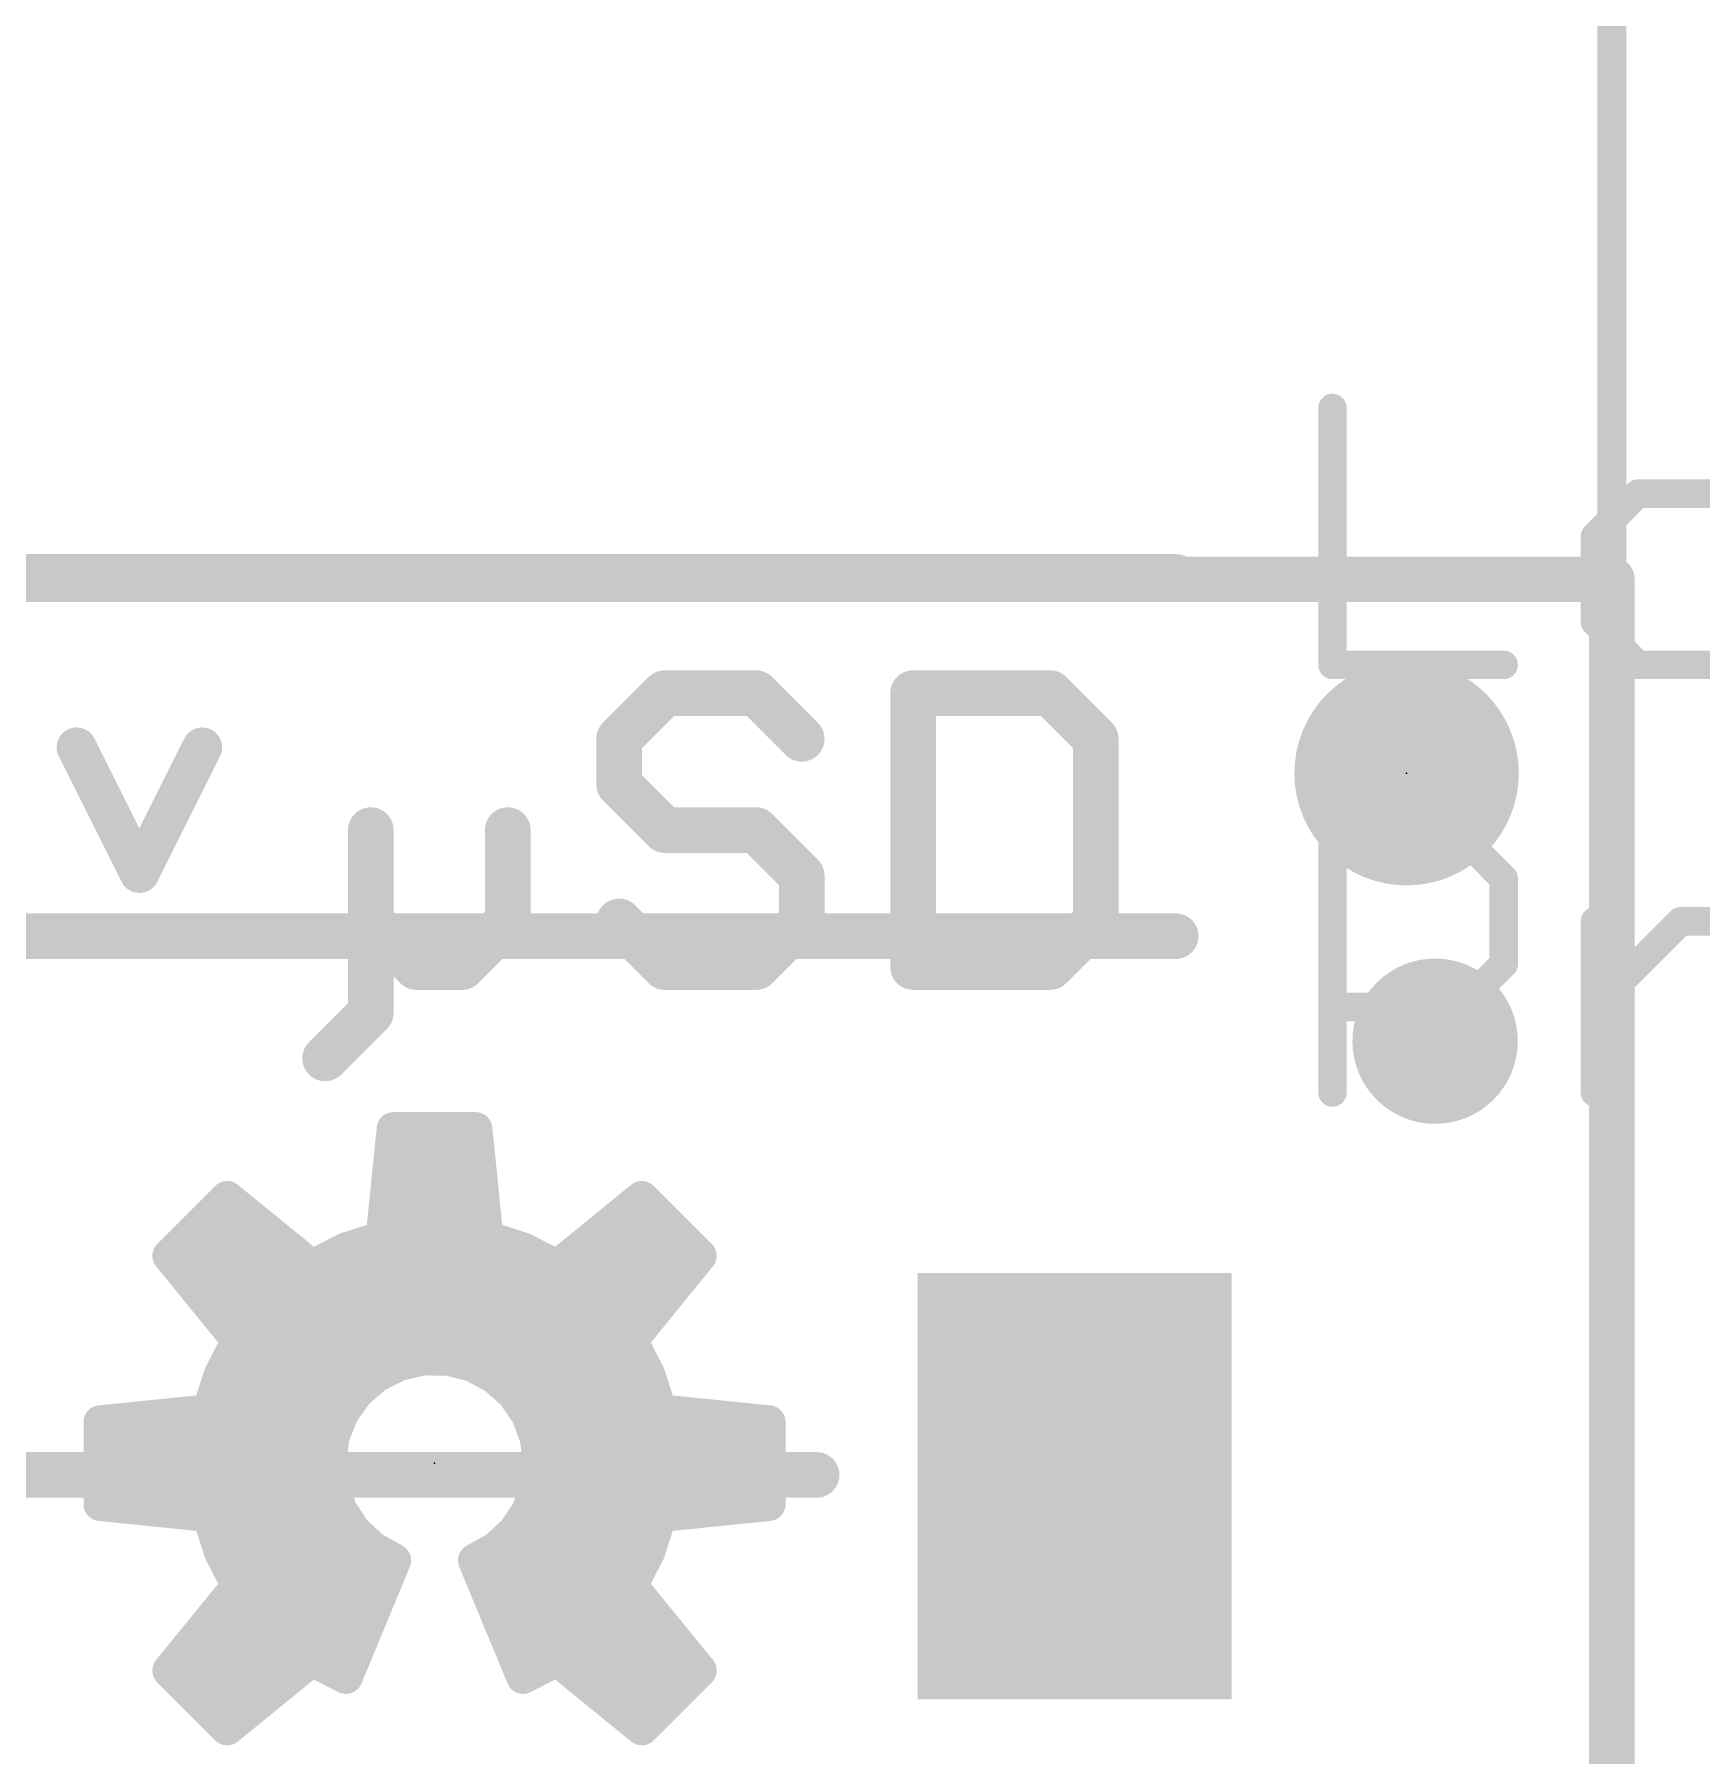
# Model space of a CAD drawing. Extents: x -44 to 63, y -10 to 34.
# Drawn here: x 10.75 to 18.18, y 18.89 to 26.56 of the extents above; entities that cross this region are included whole.
import ezdxf

# ---------------------------------------------------------------- set-up
doc = ezdxf.new("R2010")
doc.units = 0
for name, color, linetype in [('1', 12, 'CONTINUOUS'), ('16', 132, 'CONTINUOUS'), ('18', 110, 'CONTINUOUS'), ('20', 53, 'CONTINUOUS'), ('21', 53, 'CONTINUOUS'), ('22', 53, 'CONTINUOUS'), ('23', 53, 'CONTINUOUS'), ('24', 53, 'CONTINUOUS'), ('47', 253, 'CONTINUOUS'), ('51', 53, 'CONTINUOUS')]:
    doc.layers.add(name, color=color, linetype=linetype)

# ---------------------------------------------------------------- blocks, each defined once
blk = doc.blocks.new('PIE')
at = {"const_width": 0.5}
blk.add_lwpolyline([(0, -0.25, 1), (0, 0.25, 1), (0, -0.25)], format="xyb", dxfattribs=at)
blk = doc.blocks.new('RECT')
blk.add_solid([(-0.5, -0.5), (0.5, -0.5), (-0.5, 0.5), (0.5, 0.5)])
blk = doc.blocks.new('ROUNDV')
at = {"const_width": 0.5}
blk.add_lwpolyline([(0, -0.25, 1), (0, 0.25, 1), (0, -0.25)], format="xyb", dxfattribs=at)

msp = doc.modelspace()

# ---------------------------------------------------------------- linework, layer by layer
at = {"layer": '1', "const_width": 0.2032}
for points in [[(0, 24.13), (17.78, 24.13)], [(17.78, 24.13), (17.78, 0)]]:
    msp.add_lwpolyline(points, dxfattribs=at)
at = {"layer": '1', "const_width": 0.1016}
for points in [[(17.8308, 24.13, 1), (17.7292, 24.13)], [(17.78, 24.0792, 1), (17.78, 24.1808)]]:
    msp.add_lwpolyline(points, format="xyb", dxfattribs=at)
at = {"layer": '16'}
for points, const_width in [([(0, 24.13), (17.78, 24.13)], 0.2032), ([(17.78, 24.13), (17.78, 0)], 0.2032), ([(11.2201, 22.8219), (10.9405, 23.3812)], 0.1778), ([(11.4998, 23.3812), (11.2201, 22.8219)], 0.1778)]:
    msp.add_lwpolyline(points, dxfattribs=dict(at, const_width=const_width))
for points, const_width in [([(17.8308, 24.13, 1), (17.7292, 24.13)], 0.1016), ([(17.78, 24.0792, 1), (17.78, 24.1808)], 0.1016), ([(10.9803, 23.4011, 1), (10.9007, 23.3613)], 0.0889), ([(11.5395, 23.3613, 1), (11.46, 23.4011)], 0.0889), ([(11.1804, 22.8418, 1), (11.2599, 22.802)], 0.0889), ([(11.1804, 22.802, 1), (11.2599, 22.8418)], 0.0889)]:
    msp.add_lwpolyline(points, format="xyb", dxfattribs=dict(at, const_width=const_width))
at = {"layer": '20', "const_width": 0.2032}
for points in [[(0, 24.13), (17.78, 24.13)], [(17.78, 24.13), (17.78, 0)]]:
    msp.add_lwpolyline(points, dxfattribs=at)
at = {"layer": '20', "const_width": 0.1016}
for points in [[(17.8308, 24.13, 1), (17.7292, 24.13)], [(17.78, 24.0792, 1), (17.78, 24.1808)]]:
    msp.add_lwpolyline(points, format="xyb", dxfattribs=at)
at = {"layer": '21', "const_width": 0.2032}
for points in [[(13.5607, 23.623), (13.3573, 23.4197)], [(13.9675, 23.623), (13.5607, 23.623)], [(14.1708, 23.4197), (13.9675, 23.623)], [(14.6671, 23.623), (14.6671, 22.4028)], [(15.2772, 23.623), (14.6671, 23.623)], [(15.4806, 23.4197), (15.2772, 23.623)], [(13.3573, 23.4197), (13.3573, 23.2163)], [(15.4806, 22.6062), (15.4806, 23.4197)], [(13.3573, 23.2163), (13.5607, 23.0129)], [(12.251, 23.0129), (12.251, 22.6062)], [(12.8611, 22.6062), (12.8611, 23.0129)], [(13.5607, 23.0129), (13.9675, 23.0129)], [(13.9675, 23.0129), (14.1708, 22.8095)], [(14.1708, 22.8095), (14.1708, 22.6062)], [(12.251, 22.6062), (12.4544, 22.4028)], [(12.251, 22.6062), (12.251, 22.1994)], [(12.6577, 22.4028), (12.8611, 22.6062)], [(13.5607, 22.4028), (13.3573, 22.6062)], [(14.1708, 22.6062), (13.9675, 22.4028)], [(15.2772, 22.4028), (15.4806, 22.6062)], [(12.4544, 22.4028), (12.6577, 22.4028)], [(13.9675, 22.4028), (13.5607, 22.4028)], [(14.6671, 22.4028), (15.2772, 22.4028)], [(12.251, 22.1994), (12.0476, 21.9961)], [(5.8369, 20.1405), (14.2369, 20.1405)]]:
    msp.add_lwpolyline(points, dxfattribs=at)
at = {"layer": '21', "const_width": 0.1016}
for points in [[(13.5607, 23.6738, 1), (13.5607, 23.5722)], [(13.5966, 23.5871, 1), (13.5248, 23.659)], [(14.0034, 23.659, 1), (13.9315, 23.5871)], [(13.9675, 23.5722, 1), (13.9675, 23.6738)], [(14.7179, 23.623, 1), (14.6163, 23.623)], [(14.6671, 23.6738, 1), (14.6671, 23.5722)], [(15.3131, 23.659, 1), (15.2413, 23.5871)], [(15.2772, 23.5722, 1), (15.2772, 23.6738)], [(13.4081, 23.4197, 1), (13.3065, 23.4197)], [(13.3214, 23.4556, 1), (13.3933, 23.3837)], [(14.1349, 23.3837, 1), (14.2068, 23.4556)], [(15.5314, 23.4197, 1), (15.4298, 23.4197)], [(15.4446, 23.3837, 1), (15.5165, 23.4556)], [(13.3933, 23.2522, 1), (13.3214, 23.1804)], [(13.3065, 23.2163, 1), (13.4081, 23.2163)], [(12.3018, 23.0129, 1), (12.2002, 23.0129)], [(12.9119, 23.0129, 1), (12.8103, 23.0129)], [(13.5607, 23.0637, 1), (13.5607, 22.9621)], [(13.5248, 22.977, 1), (13.5966, 23.0488)], [(14.0034, 23.0488, 1), (13.9315, 22.977)], [(13.9675, 22.9621, 1), (13.9675, 23.0637)], [(14.2216, 22.8095, 1), (14.12, 22.8095)], [(14.1349, 22.7736, 1), (14.2068, 22.8455)], [(12.2869, 22.6421, 1), (12.2151, 22.5703)], [(12.3018, 22.6062, 1), (12.2002, 22.6062)], [(12.897, 22.5703, 1), (12.8252, 22.6421)], [(13.3933, 22.6421, 1), (13.3214, 22.5703)], [(14.2068, 22.5703, 1), (14.1349, 22.6421)], [(15.5165, 22.5703, 1), (15.4446, 22.6421)], [(12.2002, 22.6062, 1), (12.3018, 22.6062)], [(12.8103, 22.6062, 1), (12.9119, 22.6062)], [(14.12, 22.6062, 1), (14.2216, 22.6062)], [(15.4298, 22.6062, 1), (15.5314, 22.6062)], [(12.4544, 22.4536, 1), (12.4544, 22.352)], [(12.4184, 22.3669, 1), (12.4903, 22.4387)], [(12.6218, 22.4387, 1), (12.6937, 22.3669)], [(12.6577, 22.352, 1), (12.6577, 22.4536)], [(13.5607, 22.4536, 1), (13.5607, 22.352)], [(13.5248, 22.3669, 1), (13.5966, 22.4387)], [(13.9315, 22.4387, 1), (14.0034, 22.3669)], [(13.9675, 22.352, 1), (13.9675, 22.4536)], [(14.6671, 22.4536, 1), (14.6671, 22.352)], [(15.2413, 22.4387, 1), (15.3131, 22.3669)], [(15.2772, 22.352, 1), (15.2772, 22.4536)], [(14.6163, 22.4028, 1), (14.7179, 22.4028)], [(12.2002, 22.1994, 1), (12.3018, 22.1994)], [(12.2869, 22.1635, 1), (12.2151, 22.2353)], [(12.0117, 22.032, 1), (12.0835, 21.9601)], [(14.2369, 20.0897, 1), (14.2369, 20.1913)]]:
    msp.add_lwpolyline(points, format="xyb", dxfattribs=at)
at = {"layer": '22', "const_width": 0.15}
for points in [[(12.3029, 21.1979), (12.3521, 21.6818)], [(12.3521, 21.6818), (12.7177, 21.6818)], [(12.7177, 21.6818), (12.7669, 21.1979)], [(12.3438, 21.6), (12.726, 21.6)], [(12.3285, 21.45), (12.7413, 21.45)], [(11.3529, 21.1165), (11.6114, 21.375)], [(11.6114, 21.375), (11.9884, 21.0676)], [(13.0814, 21.0676), (13.4584, 21.375)], [(13.4584, 21.375), (13.7169, 21.1165)], [(11.5364, 21.3), (11.7034, 21.3)], [(12.3133, 21.3), (12.7565, 21.3)], [(13.3664, 21.3), (13.5334, 21.3)], [(12.1402, 21.1458), (12.3029, 21.1979)], [(12.7669, 21.1979), (12.9296, 21.1458)], [(11.6603, 20.7395), (11.3529, 21.1165)], [(11.3864, 21.15), (11.8873, 21.15)], [(11.9884, 21.0676), (12.1402, 21.1458)], [(12.1533, 21.15), (12.9165, 21.15)], [(12.9296, 21.1458), (13.0814, 21.0676)], [(13.1825, 21.15), (13.6834, 21.15)], [(13.7169, 21.1165), (13.4095, 20.7395)], [(11.4479, 21), (13.6219, 21)], [(11.5702, 20.85), (13.4996, 20.85)], [(11.5821, 20.5877), (11.6603, 20.7395)], [(13.4095, 20.7395), (13.4877, 20.5877)], [(11.64, 20.7), (13.4298, 20.7)], [(12.3747, 20.6334), (12.2746, 20.5826)], [(12.4839, 20.6588), (12.3747, 20.6334)], [(12.5961, 20.6576), (12.4839, 20.6588)], [(12.7048, 20.6298), (12.5961, 20.6576)], [(12.8038, 20.5769), (12.7048, 20.6298)], [(11.53, 20.425), (11.5821, 20.5877)], [(11.57, 20.55), (12.2365, 20.55)], [(12.2746, 20.5826), (12.1894, 20.5096)], [(12.8873, 20.502), (12.8038, 20.5769)], [(12.8338, 20.55), (13.4998, 20.55)], [(13.4877, 20.5877), (13.5398, 20.425)], [(12.1894, 20.5096), (12.1241, 20.4184)], [(12.9507, 20.4094), (12.8873, 20.502)], [(11.0461, 20.3758), (11.53, 20.425)], [(11.2841, 20.4), (12.1167, 20.4)], [(12.1241, 20.4184), (12.0822, 20.3143)], [(12.9902, 20.3044), (12.9507, 20.4094)], [(12.9542, 20.4), (13.7857, 20.4)], [(13.5398, 20.425), (14.0237, 20.3758)], [(11.0461, 20.0102), (11.0461, 20.3758)], [(14.0237, 20.3758), (14.0237, 20.0102)], [(11.0461, 20.25), (12.0731, 20.25)], [(12.0822, 20.3143), (12.0664, 20.2032)], [(13.0037, 20.193), (12.9902, 20.3044)], [(12.9968, 20.25), (14.0237, 20.25)], [(12.0664, 20.2032), (12.0774, 20.0915)], [(12.9908, 20.0836), (13.0037, 20.193)], [(11.0461, 20.1), (12.0765, 20.1)], [(12.0774, 20.0915), (12.1146, 19.9857)], [(12.9927, 20.1), (14.0237, 20.1)], [(12.9526, 19.9802), (12.9908, 20.0836)], [(11.53, 19.961), (11.0461, 20.0102)], [(11.5821, 19.7983), (11.53, 19.961)], [(11.5335, 19.95), (12.1378, 19.95)], [(12.1146, 19.9857), (12.1759, 19.8917)], [(12.8914, 19.8885), (12.9526, 19.9802)], [(12.9325, 19.95), (13.5363, 19.95)], [(13.5398, 19.961), (13.4877, 19.7983)], [(14.0237, 20.0102), (13.5398, 19.961)], [(12.1759, 19.8917), (12.2577, 19.815)], [(12.8105, 19.8137), (12.8914, 19.8885)], [(11.5816, 19.8), (12.2843, 19.8)], [(11.6603, 19.6465), (11.5821, 19.7983)], [(12.2577, 19.815), (12.3555, 19.7599)], [(12.7143, 19.7599), (12.8105, 19.8137)], [(12.7859, 19.8), (13.4883, 19.8)], [(13.4877, 19.7983), (13.4095, 19.6465)], [(12.3555, 19.7599), (12.1402, 19.2402)], [(12.9296, 19.2402), (12.7143, 19.7599)], [(11.3529, 19.2695), (11.6603, 19.6465)], [(11.6585, 19.65), (12.31, 19.65)], [(12.7598, 19.65), (13.4113, 19.65)], [(13.4095, 19.6465), (13.7169, 19.2695)], [(11.5408, 19.5), (12.2478, 19.5)], [(12.822, 19.5), (13.529, 19.5)], [(11.4185, 19.35), (12.1857, 19.35)], [(12.8841, 19.35), (13.6513, 19.35)], [(11.6114, 19.011), (11.3529, 19.2695)], [(11.9884, 19.3184), (11.6114, 19.011)], [(12.1402, 19.2402), (11.9884, 19.3184)], [(13.0814, 19.3184), (12.9296, 19.2402)], [(13.4584, 19.011), (13.0814, 19.3184)], [(13.7169, 19.2695), (13.4584, 19.011)], [(11.4224, 19.2), (11.8432, 19.2)], [(13.2266, 19.2), (13.6474, 19.2)], [(11.5724, 19.05), (11.6592, 19.05)], [(13.4106, 19.05), (13.4974, 19.05)]]:
    msp.add_lwpolyline(points, dxfattribs=at)
at = {"layer": '22', "const_width": 0.075}
for points in [[(12.3521, 21.7193, 1), (12.3521, 21.6443)], [(12.3894, 21.678, 1), (12.3148, 21.6856)], [(12.755, 21.6856, 1), (12.6804, 21.678)], [(12.7177, 21.6443, 1), (12.7177, 21.7193)], [(12.3438, 21.6375, 1), (12.3438, 21.5625)], [(12.726, 21.5625, 1), (12.726, 21.6375)], [(12.3285, 21.4875, 1), (12.3285, 21.4125)], [(12.7413, 21.4125, 1), (12.7413, 21.4875)], [(11.6351, 21.4041, 1), (11.5877, 21.3459)], [(11.6379, 21.3485, 1), (11.5849, 21.4015)], [(13.4849, 21.4015, 1), (13.4319, 21.3485)], [(13.4821, 21.3459, 1), (13.4347, 21.4041)], [(11.5364, 21.3375, 1), (11.5364, 21.2625)], [(11.7034, 21.2625, 1), (11.7034, 21.3375)], [(12.3133, 21.3375, 1), (12.3133, 21.2625)], [(12.7565, 21.2625, 1), (12.7565, 21.3375)], [(13.3664, 21.3375, 1), (13.3664, 21.2625)], [(13.5334, 21.2625, 1), (13.5334, 21.3375)], [(12.2656, 21.2017, 1), (12.3402, 21.1941)], [(12.3143, 21.1622, 1), (12.2915, 21.2336)], [(12.7783, 21.2336, 1), (12.7555, 21.1622)], [(12.7296, 21.1941, 1), (12.8042, 21.2017)], [(11.382, 21.1402, 1), (11.3238, 21.0928)], [(11.3264, 21.143, 1), (11.3794, 21.09)], [(11.3864, 21.1875, 1), (11.3864, 21.1125)], [(11.8873, 21.1125, 1), (11.8873, 21.1875)], [(12.1288, 21.1815, 1), (12.1517, 21.1101)], [(12.1533, 21.1875, 1), (12.1533, 21.1125)], [(12.1574, 21.1125, 1), (12.1231, 21.1792)], [(12.9467, 21.1792, 1), (12.9124, 21.1125)], [(12.9165, 21.1125, 1), (12.9165, 21.1875)], [(12.9181, 21.1101, 1), (12.941, 21.1815)], [(13.1825, 21.1875, 1), (13.1825, 21.1125)], [(13.6834, 21.1125, 1), (13.6834, 21.1875)], [(13.746, 21.0928, 1), (13.6878, 21.1402)], [(13.6904, 21.09, 1), (13.7434, 21.143)], [(11.9712, 21.1009, 1), (12.0056, 21.0343)], [(11.9647, 21.0385, 1), (12.0121, 21.0967)], [(13.0577, 21.0967, 1), (13.1051, 21.0385)], [(13.0642, 21.0343, 1), (13.0986, 21.1009)], [(11.4479, 21.0375, 1), (11.4479, 20.9625)], [(13.6219, 20.9625, 1), (13.6219, 21.0375)], [(11.5702, 20.8875, 1), (11.5702, 20.8125)], [(13.4996, 20.8125, 1), (13.4996, 20.8875)], [(11.6936, 20.7223, 1), (11.627, 20.7567)], [(11.6312, 20.7158, 1), (11.6894, 20.7632)], [(13.4428, 20.7567, 1), (13.3762, 20.7223)], [(13.3804, 20.7632, 1), (13.4386, 20.7158)], [(11.64, 20.7375, 1), (11.64, 20.6625)], [(12.3661, 20.6699, 1), (12.3832, 20.5968)], [(12.3916, 20.5999, 1), (12.3577, 20.6668)], [(12.4843, 20.6963, 1), (12.4835, 20.6213)], [(12.4924, 20.6223, 1), (12.4754, 20.6954)], [(12.6054, 20.6939, 1), (12.5868, 20.6213)], [(12.5957, 20.6201, 1), (12.5965, 20.6951)], [(12.7225, 20.6628, 1), (12.6871, 20.5967)], [(12.6955, 20.5934, 1), (12.7141, 20.6661)], [(13.4298, 20.6625, 1), (13.4298, 20.7375)], [(11.57, 20.5875, 1), (11.57, 20.5125)], [(11.5487, 20.6048, 1), (11.6154, 20.5705)], [(11.6178, 20.5762, 1), (11.5464, 20.5991)], [(12.2365, 20.5125, 1), (12.2365, 20.5875)], [(12.2576, 20.6161, 1), (12.2915, 20.5492)], [(12.299, 20.5542, 1), (12.2502, 20.6111)], [(12.8288, 20.6048, 1), (12.7788, 20.549)], [(12.7861, 20.5438, 1), (12.8215, 20.61)], [(12.8338, 20.5875, 1), (12.8338, 20.5125)], [(13.5234, 20.5991, 1), (13.452, 20.5762)], [(13.4544, 20.5705, 1), (13.5211, 20.6048)], [(13.4998, 20.5125, 1), (13.4998, 20.5875)], [(12.165, 20.538, 1), (12.2138, 20.4811)], [(12.2199, 20.4877, 1), (12.1589, 20.5314)], [(12.9183, 20.5232, 1), (12.8564, 20.4808)], [(12.8623, 20.4741, 1), (12.9124, 20.5299)], [(11.2841, 20.4375, 1), (11.2841, 20.3625)], [(11.4943, 20.4364, 1), (11.5657, 20.4136)], [(11.5338, 20.3877, 1), (11.5262, 20.4623)], [(12.0936, 20.4402, 1), (12.1545, 20.3965)], [(12.1588, 20.4044, 1), (12.0893, 20.4324)], [(12.1167, 20.3625, 1), (12.1167, 20.4375)], [(12.9858, 20.4226, 1), (12.9156, 20.3962)], [(12.9542, 20.4375, 1), (12.9542, 20.3625)], [(13.5436, 20.4623, 1), (13.536, 20.3877)], [(13.5041, 20.4136, 1), (13.5755, 20.4364)], [(13.7857, 20.3625, 1), (13.7857, 20.4375)], [(11.0836, 20.3758, 1), (11.0086, 20.3758)], [(11.0423, 20.4131, 1), (11.0499, 20.3385)], [(12.9198, 20.3882, 1), (12.9817, 20.4306)], [(14.0612, 20.3758, 1), (13.9862, 20.3758)], [(14.0199, 20.3385, 1), (14.0275, 20.4131)], [(11.0461, 20.2875, 1), (11.0461, 20.2125)], [(12.0474, 20.3282, 1), (12.117, 20.3003)], [(12.1194, 20.309, 1), (12.0451, 20.3196)], [(12.0731, 20.2125, 1), (12.0731, 20.2875)], [(13.0275, 20.3089, 1), (12.953, 20.2999)], [(12.9552, 20.2912, 1), (13.0253, 20.3176)], [(12.9968, 20.2875, 1), (12.9968, 20.2125)], [(14.0237, 20.2125, 1), (14.0237, 20.2875)], [(12.1037, 20.2068, 1), (12.029, 20.1995)], [(12.0292, 20.2085, 1), (12.1035, 20.1979)], [(13.0409, 20.1886, 1), (12.9665, 20.1974)], [(11.0461, 20.1375, 1), (11.0461, 20.0625)], [(12.1127, 20.104, 1), (12.042, 20.0791)], [(12.0765, 20.0625, 1), (12.0765, 20.1375)], [(12.9927, 20.1375, 1), (12.9927, 20.0625)], [(12.9665, 20.1885, 1), (13.0409, 20.1975)], [(14.0237, 20.0625, 1), (14.0237, 20.1375)], [(12.04, 20.0878, 1), (12.1147, 20.0952)], [(12.9535, 20.088, 1), (13.028, 20.0792)], [(13.0259, 20.0706, 1), (12.9556, 20.0965)], [(11.0499, 20.0475, 1), (11.0423, 19.9729)], [(11.0086, 20.0102, 1), (11.0836, 20.0102)], [(11.5657, 19.9724, 1), (11.4943, 19.9496)], [(11.5335, 19.9875, 1), (11.5335, 19.9125)], [(11.5262, 19.9237, 1), (11.5338, 19.9983)], [(12.146, 20.0061, 1), (12.0831, 19.9652)], [(12.0792, 19.9732, 1), (12.1499, 19.9981)], [(12.1378, 19.9125, 1), (12.1378, 19.9875)], [(12.9325, 19.9875, 1), (12.9325, 19.9125)], [(12.9174, 19.9931, 1), (12.9878, 19.9672)], [(12.9838, 19.9593, 1), (12.9214, 20.001)], [(13.536, 19.9983, 1), (13.5436, 19.9237)], [(13.5755, 19.9496, 1), (13.5041, 19.9724)], [(13.5363, 19.9125, 1), (13.5363, 19.9875)], [(13.9862, 20.0102, 1), (14.0612, 20.0102)], [(14.0275, 19.9729, 1), (14.0199, 20.0475)], [(12.2015, 19.919, 1), (12.1502, 19.8643)], [(12.1444, 19.8712, 1), (12.2073, 19.9122)], [(12.8602, 19.9094, 1), (12.9226, 19.8677)], [(12.9168, 19.861, 1), (12.8659, 19.9161)], [(11.5816, 19.8375, 1), (11.5816, 19.7625)], [(11.6154, 19.8155, 1), (11.5487, 19.7812)], [(12.2761, 19.8476, 1), (12.2393, 19.7823)], [(12.2321, 19.7876, 1), (12.2834, 19.8423)], [(12.2843, 19.7625, 1), (12.2843, 19.8375)], [(12.7859, 19.8375, 1), (12.7859, 19.7625)], [(12.785, 19.8413, 1), (12.8359, 19.7862)], [(12.8288, 19.781, 1), (12.7921, 19.8465)], [(13.5211, 19.7812, 1), (13.4544, 19.8155)], [(13.4883, 19.7625, 1), (13.4883, 19.8375)], [(11.5464, 19.7869, 1), (11.6178, 19.8098)], [(12.3901, 19.7455, 1), (12.3209, 19.7743)], [(12.3371, 19.7272, 1), (12.3739, 19.7926)], [(12.7489, 19.7743, 1), (12.6797, 19.7455)], [(12.696, 19.7926, 1), (12.7326, 19.7272)], [(13.452, 19.8098, 1), (13.5234, 19.7869)], [(11.6585, 19.6875, 1), (11.6585, 19.6125)], [(11.6894, 19.6228, 1), (11.6312, 19.6702)], [(12.31, 19.6125, 1), (12.31, 19.6875)], [(12.7598, 19.6875, 1), (12.7598, 19.6125)], [(13.4386, 19.6702, 1), (13.3804, 19.6228)], [(13.4113, 19.6125, 1), (13.4113, 19.6875)], [(11.627, 19.6293, 1), (11.6936, 19.6637)], [(13.3762, 19.6637, 1), (13.4428, 19.6293)], [(11.5408, 19.5375, 1), (11.5408, 19.4625)], [(12.2478, 19.4625, 1), (12.2478, 19.5375)], [(12.822, 19.5375, 1), (12.822, 19.4625)], [(13.529, 19.4625, 1), (13.529, 19.5375)], [(11.4185, 19.3875, 1), (11.4185, 19.3125)], [(12.1857, 19.3125, 1), (12.1857, 19.3875)], [(12.8841, 19.3875, 1), (12.8841, 19.3125)], [(13.6513, 19.3125, 1), (13.6513, 19.3875)], [(11.3794, 19.296, 1), (11.3264, 19.243)], [(11.3238, 19.2932, 1), (11.382, 19.2458)], [(12.0056, 19.3517, 1), (11.9712, 19.2851)], [(12.0121, 19.2893, 1), (11.9647, 19.3475)], [(13.1051, 19.3475, 1), (13.0577, 19.2893)], [(13.0986, 19.2851, 1), (13.0642, 19.3517)], [(13.6878, 19.2458, 1), (13.746, 19.2932)], [(13.7434, 19.243, 1), (13.6904, 19.296)], [(11.4224, 19.2375, 1), (11.4224, 19.1625)], [(11.8432, 19.1625, 1), (11.8432, 19.2375)], [(12.1056, 19.2546, 1), (12.1748, 19.2258)], [(12.123, 19.2069, 1), (12.1574, 19.2735)], [(12.9124, 19.2735, 1), (12.9468, 19.2069)], [(12.895, 19.2258, 1), (12.9642, 19.2546)], [(13.2266, 19.2375, 1), (13.2266, 19.1625)], [(13.6474, 19.1625, 1), (13.6474, 19.2375)], [(11.5724, 19.0875, 1), (11.5724, 19.0125)], [(11.6592, 19.0125, 1), (11.6592, 19.0875)], [(13.4106, 19.0875, 1), (13.4106, 19.0125)], [(13.4974, 19.0125, 1), (13.4974, 19.0875)], [(11.5877, 19.0401, 1), (11.6351, 18.9819)], [(11.5849, 18.9845, 1), (11.6379, 19.0375)], [(13.4319, 19.0375, 1), (13.4849, 18.9845)], [(13.4347, 18.9819, 1), (13.4821, 19.0401)]]:
    msp.add_lwpolyline(points, format="xyb", dxfattribs=at)
at = {"layer": '23'}
msp.add_point((16.8656, 23.2664), dxfattribs=at)
at = {"layer": '24'}
for p in [(16.8656, 23.2664), (12.5349, 20.193)]:
    msp.add_point(p, dxfattribs=at)
at = {"layer": '47', "const_width": 0.13}
msp.add_lwpolyline([(17.78, 24.13), (17.78, 29.89)], dxfattribs=at)
at = {"layer": '47', "const_width": 0.065}
msp.add_lwpolyline([(17.7475, 24.13, 1), (17.8125, 24.13)], format="xyb", dxfattribs=at)
at = {"layer": '51'}
for points, const_width in [([(16.5354, 24.893), (16.5354, 23.749)], 0.127), ([(17.8955, 24.5116), (17.7048, 24.321)], 0.127), ([(18.2768, 24.5116), (17.8955, 24.5116)], 0.127), ([(17.7048, 24.321), (17.7048, 23.9397)], 0.127), ([(15.8369, 24.1405), (4.8369, 24.1405)], 0.2032), ([(17.7048, 23.9397), (17.8955, 23.749)], 0.127), ([(16.5354, 23.749), (17.298, 23.749)], 0.127), ([(17.8955, 23.749), (18.2768, 23.749)], 0.127), ([(16.5354, 21.844), (16.5354, 22.988)], 0.127), ([(16.5354, 22.988), (17.1074, 22.988)], 0.127), ([(17.1074, 22.988), (17.298, 22.7973)], 0.127), ([(17.298, 22.7973), (17.298, 22.416)], 0.127), ([(4.8369, 22.5405), (15.8369, 22.5405)], 0.2032), ([(17.7048, 21.844), (17.7048, 22.6067)], 0.127), ([(17.7048, 22.2253), (18.0861, 22.6067)], 0.127), ([(18.0861, 22.6067), (18.2768, 22.6067)], 0.127), ([(17.298, 22.416), (17.1074, 22.2253)], 0.127), ([(17.1074, 22.2253), (16.5354, 22.2253)], 0.127)]:
    msp.add_lwpolyline(points, dxfattribs=dict(at, const_width=const_width))
for points, const_width in [([(16.5671, 24.893, 1), (16.5037, 24.893)], 0.0635), ([(17.8955, 24.5434, 1), (17.8955, 24.4799)], 0.0635), ([(17.9179, 24.4892, 1), (17.873, 24.5341)], 0.0635), ([(17.7365, 24.321, 1), (17.673, 24.321)], 0.0635), ([(17.6823, 24.3434, 1), (17.7272, 24.2985)], 0.0635), ([(15.8369, 24.0897, 1), (15.8369, 24.1913)], 0.1016), ([(17.7272, 23.9621, 1), (17.6823, 23.9172)], 0.0635), ([(17.673, 23.9397, 1), (17.7365, 23.9397)], 0.0635), ([(16.5354, 23.7808, 1), (16.5354, 23.7173)], 0.0635), ([(16.5037, 23.749, 1), (16.5671, 23.749)], 0.0635), ([(17.298, 23.7173, 1), (17.298, 23.7808)], 0.0635), ([(17.8955, 23.7808, 1), (17.8955, 23.7173)], 0.0635), ([(17.873, 23.7265, 1), (17.9179, 23.7715)], 0.0635), ([(16.5671, 22.988, 1), (16.5037, 22.988)], 0.0635), ([(16.5354, 23.0197, 1), (16.5354, 22.9562)], 0.0635), ([(17.1298, 23.0104, 1), (17.0849, 22.9655)], 0.0635), ([(17.1074, 22.9562, 1), (17.1074, 23.0197)], 0.0635), ([(17.3298, 22.7973, 1), (17.2663, 22.7973)], 0.0635), ([(17.2756, 22.7749, 1), (17.3205, 22.8198)], 0.0635), ([(15.8369, 22.4897, 1), (15.8369, 22.5913)], 0.1016), ([(17.7365, 22.6067, 1), (17.673, 22.6067)], 0.0635), ([(18.0861, 22.6384, 1), (18.0861, 22.5749)], 0.0635), ([(18.1086, 22.5842, 1), (18.0637, 22.6291)], 0.0635), ([(17.3205, 22.3935, 1), (17.2756, 22.4384)], 0.0635), ([(17.2663, 22.416, 1), (17.3298, 22.416)], 0.0635), ([(16.5354, 22.2571, 1), (16.5354, 22.1936)], 0.0635), ([(17.0849, 22.2478, 1), (17.1298, 22.2029)], 0.0635), ([(17.1074, 22.1936, 1), (17.1074, 22.2571)], 0.0635), ([(17.6823, 22.2478, 1), (17.7272, 22.2029)], 0.0635), ([(16.5037, 21.844, 1), (16.5671, 21.844)], 0.0635), ([(17.673, 21.844, 1), (17.7365, 21.844)], 0.0635)]:
    msp.add_lwpolyline(points, format="xyb", dxfattribs=dict(at, const_width=const_width))

# ---------------------------------------------------------------- block references
at = {"layer": '1'}
msp.add_blockref('PIE', (16.8656, 23.2664), dxfattribs=at)
at = {"layer": '1', "xscale": 1.4, "yscale": 1.9}
msp.add_blockref('RECT', (15.3869, 20.0905), dxfattribs=at)
at = {"layer": '16'}
msp.add_blockref('PIE', (16.8656, 23.2664), dxfattribs=at)
at = {"layer": '18', "xscale": 0.7366, "yscale": 0.7366}
msp.add_blockref('ROUNDV', (16.9926, 22.0726), dxfattribs=at)
msp.add_blockref('ROUNDV', (16.9926, 22.0726), dxfattribs=at)

doc.saveas('drawing.dxf')
